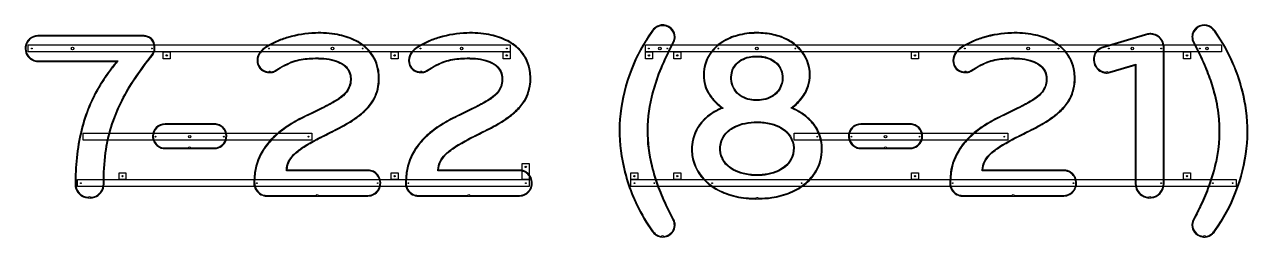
# Model space of a CAD drawing. Header units: millimetres. Extents: x -3 to 5266, y -2 to 916.
import ezdxf

# ---------------------------------------------------------------- set-up
doc = ezdxf.new("R2010")
doc.units = ezdxf.units.MM
for name, color, linetype in [('1_PRIEKIS', 7, 'Continuous'), ('2_GALAS', 2, 'Continuous'), ('3_REMAS', 1, 'Continuous')]:
    doc.layers.add(name, color=color, linetype=linetype)

# ---------------------------------------------------------------- blocks, each defined once
blk = doc.blocks.new('PRIEKIS')
at = {"layer": '1_PRIEKIS'}
for points in [[(2797.3, 871.4, 0.166421), (2780.9, 899.7, 0.215144), (2737.5, 913.6, 0.161106), (2708.7, 899.7, 0.055293), (2697.3, 886.5, 0.062521), (2608.4, 721.4, 0.06471), (2561.2, 530.9, 0.06826), (2565.9, 349.1, 0.073289), (2633.2, 135.8, 0.043752), (2699.5, 24.4, 0.07493), (2715.2, 9.1, 0.207844), (2754.3, 1.1, 0.219785), (2792.4, 28.8, 0.16358), (2797.5, 58.2, 0.089691), (2791.3, 77.2), (2771, 117, -0.019985), (2733.3, 202.4, -0.032477), (2700.1, 306.4, -0.061093), (2681.8, 460.6, -0.063862), (2703.8, 621.9, -0.034728), (2740.4, 729.3, -0.015958), (2771.6, 798.2), (2792.9, 840.3, 0.10715), (2798.1, 863.1)], [(5022.7, 863.1, 0.122108), (5029.5, 836.8), (5049.7, 797, -0.019648), (5086.9, 713.1, -0.023034), (5112.7, 637.5, -0.038164), (5134.2, 533.5, -0.08427), (5125, 325.8, -0.037118), (5094.2, 220.1, -0.021376), (5060.4, 139.4, -0.011631), (5031, 80, 0.11319), (5022.8, 54), (5022.7, 51, 0.176822), (5034.2, 20.2, 0.231577), (5079.2, 0.1, 0.18074), (5111.6, 13.9, 0.057601), (5123.5, 27.6, 0.062524), (5212.3, 192.7, 0.064025), (5259.3, 381.2, 0.070166), (5254.4, 568, 0.098945), (5147.8, 850.3), (5122.4, 888, 0.081745), (5105.6, 905, 0.207635), (5066.4, 913, 0.221381), (5028.2, 885, 0.076374), (5023.4, 871.4)], [(393.6, 756.1, 0.038524), (323.5, 659.1, 0.076662), (241.1, 460.4, 0.035964), (220.6, 341.8, 0.027002), (215, 227, 0.153239), (227.2, 191.8, 0.172909), (259.9, 170.4, 0.145033), (299.9, 172.1, 0.278758), (338.9, 219.5), (339.6, 229.6, -0.033626), (348, 362.8, -0.039459), (371.8, 473.2, -0.045331), (418.5, 588.5, -0.031285), (474.7, 683.5, -0.021609), (549.2, 784.2, 0.161051), (558.7, 810.6, 0.048754), (557.8, 826.3, 0.037666), (555.5, 836.3, 0.12058), (543.8, 854.8, 0.105718), (527.6, 864.4, 0.060173), (512.3, 867.8), (501.7, 868.3), (55.1, 868.3, 0.373704), (0.6, 820.2, 0.323304), (31.4, 761.6, 0.114497), (55.1, 756.1)], [(1127.9, 288.8, -0.140331), (1140, 331.1, -0.078649), (1165.2, 360.9, -0.044822), (1206.7, 391.5, -0.020709), (1262.7, 422.9, -0.005408), (1327.8, 455.7, 0.021688), (1400.1, 495.6, 0.037394), (1453.7, 534.6, 0.059149), (1492.3, 576.7, 0.128427), (1523.3, 659.6, 0.077476), (1520.4, 725.5, 0.144565), (1475.2, 809.7, 0.087982), (1417.2, 850.2, 0.065584), (1344.6, 873.5, 0.056188), (1249.3, 880.5, 0.061003), (1130.3, 861.6, 0.036704), (1079.8, 842.5, 0.028242), (1045.2, 824.8, 0.043755), (1022.1, 808.1, 0.068837), (1006.9, 790.4, 0.182798), (998.9, 750.3, 0.250656), (1028.6, 713.3, 0.133672), (1059.4, 708.8, 0.103343), (1077.6, 715.2), (1099.6, 728.7, -0.032379), (1138.7, 748.5, -0.072457), (1205.8, 766, -0.022518), (1238.9, 768.3, -0.027069), (1285.6, 767.5, -0.047418), (1330.1, 759.6, -0.063117), (1362.8, 745.6, -0.09158), (1386, 725.1, -0.114469), (1398.5, 697.2, -0.148082), (1392.5, 643.8, -0.106796), (1368, 611.5, -0.051972), (1330.9, 585, -0.02011), (1277.1, 556.5, -0.00194), (1207.4, 522.9, 0.027018), (1136.5, 483.5, 0.041647), (1076, 437.6, 0.058715), (1028.3, 382.7, 0.112016), (987.8, 277.7), (984.6, 233.7, 0.276067), (1015.3, 182.6, 0.120901), (1039.6, 176.6), (1475.8, 176.6, 0.24545), (1520.7, 200.7, 0.462645), (1498.9, 283.7, 0.110988), (1475.8, 288.8)], [(1780.1, 288.8, -0.140395), (1792.2, 331.1, -0.078698), (1817.4, 360.9, -0.044822), (1859, 391.5, -0.020706), (1914.9, 422.9, -0.005422), (1980, 455.7, 0.021671), (2052.3, 495.6, 0.037366), (2105.9, 534.6, 0.059166), (2144.5, 576.7, 0.128375), (2175.6, 659.6, 0.077505), (2172.6, 725.5, 0.144576), (2127.4, 809.7, 0.087997), (2069.5, 850.2, 0.065593), (1996.8, 873.5, 0.056188), (1901.6, 880.5, 0.061005), (1782.6, 861.6, 0.036697), (1732.1, 842.5, 0.02824), (1697.4, 824.8, 0.043771), (1674.3, 808.1, 0.0688), (1659.1, 790.4, 0.182838), (1651.1, 750.3, 0.250628), (1680.8, 713.3, 0.133685), (1711.6, 708.8, 0.103323), (1729.9, 715.2), (1751.8, 728.7, -0.03237), (1790.9, 748.5, -0.072461), (1858.1, 766, -0.022518), (1891.2, 768.3, -0.027079), (1937.9, 767.5, -0.047413), (1982.3, 759.6, -0.063125), (2015, 745.6, -0.091541), (2038.2, 725.1, -0.118694), (2050.9, 696.2, -0.145256), (2044.8, 643.8, -0.106845), (2020.2, 611.5, -0.051973), (1983.1, 585, -0.0201), (1929.4, 556.5, -0.001938), (1859.7, 522.9, 0.027011), (1788.8, 483.5, 0.04163), (1728.2, 437.6, 0.058752), (1680.6, 382.7, 0.112004), (1640, 277.7), (1636.8, 233.7, 0.275994), (1667.5, 182.6, 0.120858), (1691.9, 176.6), (2128.1, 176.6, 0.245673), (2173, 200.8, 0.500737), (2144.6, 286.2, 0.077927), (2128.1, 288.8)], [(3301.8, 556.7, 0.058718), (3343.3, 596.4, 0.092734), (3372.5, 650.1, 0.079718), (3379.7, 699.5, 0.194423), (3333.2, 813.3, 0.078912), (3285.4, 849.5, 0.07028), (3221.8, 873.1, 0.057382), (3148.9, 880.8, 0.066123), (3065.5, 869.9, 0.069749), (3003.6, 843.2, 0.084619), (2955.4, 800.9, 0.173765), (2919.6, 696.7, 0.143605), (2944.2, 613.8, 0.060672), (2973.7, 577.9, 0.030479), (2998.5, 556.7, 0.053581), (2948, 528.6, 0.058076), (2911.2, 495.3, 0.156528), (2869.6, 397.1, 0.077956), (2873.1, 337, 0.103271), (2904.5, 267.7, 0.078001), (2949.8, 222.1, 0.074035), (3017.3, 186, 0.063217), (3103.3, 166.5, 0.060928), (3214.4, 168.7, 0.060335), (3295.1, 190.7, 0.076349), (3362, 231.3, 0.084721), (3406.5, 284.2, 0.135797), (3431.6, 380.5, 0.096137), (3417.8, 449, 0.098296), (3379.3, 505.7, 0.05865), (3339.3, 537.2, 0.038841)], [(4123.3, 288.8, -0.140336), (4135.3, 331.1, -0.078659), (4160.5, 360.9, -0.044824), (4202.1, 391.5, -0.020707), (4258, 422.9, -0.005431), (4323.2, 455.7, 0.02165), (4395.4, 495.6, 0.037399), (4449, 534.6, 0.059169), (4487.6, 576.7, 0.128415), (4518.7, 659.6, 0.077479), (4515.8, 725.5, 0.144578), (4470.6, 809.7, 0.087987), (4412.6, 850.2, 0.064616), (4341.2, 873.3, 0.056091), (4246.3, 880.5, 0.06182), (4125.7, 861.6, 0.036778), (4075.2, 842.5, 0.028282), (4040.5, 824.8, 0.043778), (4017.4, 808.1, 0.068783), (4002.2, 790.4, 0.182797), (3994.3, 750.3, 0.250648), (4023.9, 713.3, 0.133683), (4054.8, 708.8, 0.103208), (4073, 715.2), (4094.9, 728.7, -0.032341), (4134, 748.5, -0.072461), (4201.2, 766, -0.022419), (4234.3, 768.3, -0.027014), (4281, 767.5, -0.047396), (4325.4, 759.6, -0.063095), (4358.2, 745.6, -0.091564), (4381.3, 725.1, -0.118682), (4394, 696.2, -0.145253), (4387.9, 643.8, -0.106771), (4363.4, 611.5, -0.052005), (4326.2, 585, -0.020088), (4272.5, 556.5, -0.001953), (4202.8, 522.9, 0.027023), (4131.9, 483.5, 0.041639), (4071.4, 437.6, 0.058708), (4023.7, 382.7, 0.112025), (3983.1, 277.7), (3979.9, 233.7, 0.276034), (4010.6, 182.6, 0.121022), (4035, 176.6), (4471.2, 176.6, 0.245768), (4516.1, 200.8, 0.500743), (4487.8, 286.2, 0.077986), (4471.2, 288.8)], [(4778.6, 740.6), (4778.6, 229.5, 0.239825), (4805.7, 179.6, 0.376327), (4886.3, 188, 0.19114), (4903.2, 230.6), (4903.2, 815.2, 0.084266), (4898.7, 839.4, 0.244711), (4859.4, 874.3, 0.066101), (4840.9, 876.6, 0.070464), (4822.1, 873.1), (4638.2, 818.1, 0.084541), (4618.1, 807.7, 0.183843), (4600.3, 778.3, 0.089395), (4599.8, 754.5, 0.248429), (4633.4, 711.7, 0.106742), (4658.1, 706.3, 0.060985), (4670.6, 708.4)], [(3247.2, 640.3, -0.134168), (3212.9, 606.7, -0.082431), (3178.1, 593.8, -0.116895), (3111.4, 596.2, -0.076891), (3080, 610.5, -0.21527), (3042.1, 671.6, -0.08462), (3043.1, 706.7, -0.083412), (3053.1, 732.3, -0.134131), (3084.2, 761.8, -0.077801), (3116.7, 773.6, -0.094359), (3178, 774.5, -0.063689), (3208.2, 764.9, -0.083507), (3234.7, 746.4, -0.204446), (3259.2, 685.6, -0.128826)], [(867.5, 425.6, 0.39561), (826.1, 486.8, 0.056413), (814.3, 488.2), (602.4, 488.2, 0.41111), (548.4, 434.2, 0.245432), (571.5, 391, 0.15329), (602.4, 381.2), (815.4, 381.2, 0.309362), (865.4, 417.5)], [(3018.3, 445.9, -0.094947), (3055.7, 473.7, -0.067034), (3099.2, 488.5, -0.052402), (3151.2, 493.4, -0.060996), (3210.7, 486.3, -0.066856), (3252.7, 469.4, -0.084506), (3284.3, 443.2, -0.274882), (3300.4, 346.1, -0.109707), (3277.1, 311.2, -0.081998), (3242.8, 287.3, -0.066999), (3197.7, 272.5, -0.051074), (3148.1, 268, -0.05982), (3091.1, 275, -0.06439), (3049.4, 291.5, -0.080087), (3017.8, 316.8, -0.278809), (2999.5, 415.1, -0.09487)], [(3862.9, 425.6, 0.395603), (3821.5, 486.8, 0.056482), (3809.6, 488.2), (3597.8, 488.2, 0.411131), (3543.8, 434.2, 0.245422), (3566.8, 391, 0.153215), (3597.8, 381.2), (3810.8, 381.2, 0.309344), (3860.8, 417.5)]]:
    blk.add_lwpolyline(points, format="xyb", close=True, dxfattribs=at)
blk = doc.blocks.new('GALAS')
at = {"layer": '2_GALAS'}
for points in [[(2747.5, 3.1, 0.250614), (2789.7, 30.2, 0.163793), (2794.6, 57.7, 0.089906), (2788.6, 75.8), (2768.4, 115.7, -0.019987), (2730.5, 201.3, -0.03248), (2697.2, 305.7, -0.061098), (2678.8, 460.6, -0.063858), (2700.9, 622.7, -0.034724), (2737.6, 730.5, -0.015961), (2768.9, 799.5), (2790.2, 841.6, 0.106503), (2795.1, 863), (2794.3, 870.9, 0.165936), (2778.9, 897.5, 0.214926), (2737.9, 910.6, 0.161397), (2710.7, 897.5, 0.055429), (2699.7, 884.8, 0.062524), (2611.2, 720.3, 0.064707), (2564.2, 530.6, 0.068263), (2568.8, 349.6, 0.07329), (2635.9, 137.1, 0.043726), (2701.9, 26.3, 0.074774), (2716.9, 11.5, 0.130284), (2739.5, 3.2, -0.957967)], [(5073.2, 3.2, -0.956904), (5081.2, 3.2, 0.169365), (5109.6, 16.1, 0.057744), (5121, 29.3, 0.062527), (5209.5, 193.7, 0.064023), (5256.3, 381.6, 0.070169), (5251.4, 567.5, 0.09893), (5145.3, 848.6), (5119.6, 886.8, 0.079374), (5103.9, 902.5, 0.207799), (5067, 910, 0.22119), (5030.9, 883.6, 0.075676), (5026.4, 870.9), (5025.7, 863, 0.121675), (5032.1, 838.2), (5052.4, 798.4, -0.01965), (5089.7, 714.2, -0.023037), (5115.6, 638.3, -0.038168), (5137.2, 533.8, -0.084267), (5127.9, 325.1, -0.037114), (5097, 219.1, -0.021374), (5063.1, 138.2, -0.011642), (5033.6, 78.6, 0.113254), (5025.8, 53.9), (5025.7, 50.9, 0.176767), (5036.5, 22.1, 0.202203)], [(400.1, 759.1, 0.015878), (367.9, 719.1, 0.025696), (323.9, 654, 0.075192), (244, 459.7, 0.035967), (223.6, 341.5, 0.026978), (218, 227.1, 0.153085), (229.6, 193.6, 0.173031), (260.7, 173.3, 0.046951), (273.2, 171.4, -0.970087), (281.2, 171.4, 0.072772), (299.9, 175.3, 0.273195), (335.9, 219.9), (336.6, 229.7, -0.033599), (345, 363.2, -0.039462), (368.9, 474.1, -0.045328), (415.8, 589.9, -0.031283), (472.2, 685.1, -0.02159), (547.2, 786.5, 0.120915), (555.2, 804.8, 0.043365), (555.8, 813.9, 0.073165), (552.8, 834.7, 0.123883), (541.8, 852.6, 0.10595), (526.7, 861.5, 0.059944), (512.1, 864.8), (501.6, 865.3), (55.1, 865.3, 0.373874), (3.5, 819.8, 0.323174), (32.7, 764.3, 0.114563), (55.1, 759.1)], [(1056.6, 711.5, 0.117187), (1076.1, 717.7), (1098, 731.2, -0.032392), (1137.5, 751.3, -0.072437), (1205.5, 769, -0.022504), (1238.8, 771.3, -0.027085), (1285.9, 770.5, -0.047449), (1330.9, 762.5, -0.063181), (1364.4, 748.2, -0.091702), (1388.3, 726.9, -0.114583), (1401.4, 697.7, -0.148198), (1395.3, 642.6, -0.106814), (1370, 609.2, -0.051937), (1332.4, 582.4, -0.020104), (1278.4, 553.9, -0.00194), (1208.8, 520.2, 0.027012), (1138.2, 481, 0.041636), (1078, 435.3, 0.058701), (1030.8, 381, 0.111912), (990.8, 277.4), (987.6, 233.6, 0.275441), (1016.7, 185.2, 0.120958), (1039.6, 179.6), (1253.6, 179.6, -0.999355), (1261.6, 179.6), (1476.8, 179.6, 0.240712), (1518.3, 202.5, 0.462531), (1497.6, 280.9, 0.111053), (1475.8, 285.8), (1124.9, 285.8, -0.028218), (1125.3, 296.9, -0.115354), (1137.4, 332.7, -0.078582), (1163.2, 363.1, -0.044802), (1205.2, 394, -0.020704), (1261.3, 425.6, -0.005407), (1326.5, 458.4, 0.021682), (1398.5, 498.1, 0.037379), (1451.7, 536.8, 0.059123), (1489.8, 578.4, 0.128453), (1520.4, 659.9, 0.077454), (1517.5, 724.9, 0.144539), (1473.1, 807.6, 0.088006), (1416, 847.5, 0.0656), (1344, 870.6, 0.056193), (1249.4, 877.5, 0.060991), (1131.2, 858.7, 0.036731), (1081.1, 839.8, 0.028218), (1046.7, 822.3, 0.043683), (1024, 805.9, 0.06872), (1009.4, 788.8, 0.182512), (1001.8, 750.9, 0.250809), (1029.8, 716.1, 0.086956), (1048.6, 711.5, -0.966958)], [(1708.8, 711.5, 0.11726), (1728.3, 717.7), (1750.3, 731.2, -0.032383), (1789.7, 751.3, -0.072441), (1857.7, 769, -0.022504), (1891.1, 771.3, -0.027095), (1938.1, 770.5, -0.047445), (1983.1, 762.5, -0.063189), (2016.6, 748.2, -0.091663), (2040.6, 726.9, -0.11464), (2053.7, 697.7, -0.148223), (2047.5, 642.6, -0.106862), (2022.2, 609.2, -0.051938), (1984.6, 582.4, -0.020095), (1930.7, 553.9, -0.001938), (1861, 520.2, 0.027006), (1790.4, 481, 0.041619), (1730.3, 435.3, 0.058738), (1683.1, 381, 0.1119), (1643, 277.4), (1639.8, 233.6, 0.275363), (1668.9, 185.2, 0.120914), (1691.9, 179.6), (1905.8, 179.6, -0.999355), (1913.8, 179.6), (2129, 179.6, 0.240936), (2170.5, 202.5, 0.50052), (2143.7, 283.3, 0.077974), (2128.1, 285.8), (1777.1, 285.8, -0.028235), (1777.5, 296.9, -0.115394), (1789.6, 332.7, -0.07863), (1815.4, 363.1, -0.044802), (1857.4, 394, -0.020701), (1913.5, 425.6, -0.005422), (1978.7, 458.4, 0.021665), (2050.7, 498.1, 0.037351), (2104, 536.8, 0.059139), (2142, 578.4, 0.128401), (2172.6, 659.9, 0.077483), (2169.7, 724.9, 0.14455), (2125.3, 807.6, 0.088021), (2068.2, 847.5, 0.065609), (1996.2, 870.6, 0.056194), (1901.7, 877.5, 0.060993), (1783.4, 858.7, 0.036724), (1733.3, 839.8, 0.028217), (1698.9, 822.3, 0.0437), (1676.3, 805.9, 0.068684), (1661.7, 788.8, 0.182554), (1654.1, 750.9, 0.250779), (1682, 716.1, 0.08688), (1700.8, 711.5, -0.966989)], [(3295.8, 556, 0.015776), (3310.2, 567.3, 0.045379), (3340.9, 598.3, 0.092694), (3369.6, 651, 0.079768), (3376.7, 699.5, 0.194449), (3331.1, 811.2, 0.078934), (3284, 846.8, 0.070296), (3221.1, 870.1, 0.057405), (3148.9, 877.8, 0.066109), (3066.3, 867, 0.069731), (3005.2, 840.6, 0.084596), (2957.7, 799, 0.173809), (2922.6, 696.7, 0.143636), (2946.7, 615.4, 0.060703), (2975.8, 580.1, 0.029697), (2999.6, 559.6), (3004.4, 556, 0.015883), (2986.4, 547.9, 0.041185), (2948.9, 525.6, 0.056937), (2913.5, 493.4, 0.156549), (2872.5, 396.8, 0.077944), (2876.1, 337.7, 0.10175), (2906.2, 270.5, 0.079484), (2951.5, 224.6, 0.074051), (3018.3, 188.8, 0.063229), (3103.6, 169.5, 0.02365), (3146.6, 167.2, -0.994861), (3154.6, 167.2, 0.032928), (3214, 171.7, 0.060323), (3293.9, 193.5, 0.07633), (3360.1, 233.6, 0.084704), (3403.9, 285.7, 0.135828), (3428.6, 380.4, 0.096099), (3415, 447.8, 0.09832), (3377.2, 503.6, 0.058668), (3337.8, 534.7, 0.037936), (3301.5, 553.6)], [(4052, 711.5, 0.117092), (4071.5, 717.7), (4093.4, 731.2, -0.032355), (4132.9, 751.3, -0.072441), (4200.8, 769, -0.022406), (4234.2, 771.3, -0.02703), (4281.2, 770.5, -0.047428), (4326.3, 762.5, -0.063159), (4359.7, 748.2, -0.091685), (4383.7, 726.9, -0.114627), (4396.8, 697.7, -0.148221), (4390.6, 642.6, -0.106788), (4365.3, 609.2, -0.051969), (4327.7, 582.4, -0.020083), (4273.8, 553.9, -0.001954), (4204.1, 520.2, 0.027018), (4133.5, 481, 0.041628), (4073.4, 435.4, 0.058694), (4026.2, 381, 0.111922), (3986.1, 277.4), (3982.9, 233.6, 0.275408), (4012, 185.2, 0.12108), (4035, 179.6), (4248.9, 179.6, -0.998823), (4256.9, 179.6), (4472.1, 179.6, 0.241032), (4513.7, 202.5, 0.500527), (4486.9, 283.3, 0.078034), (4471.2, 285.8), (4120.3, 285.8, -0.028218), (4120.7, 296.9, -0.115359), (4132.8, 332.7, -0.078591), (4158.6, 363.1, -0.044804), (4200.5, 394, -0.020702), (4256.7, 425.6, -0.00543), (4321.8, 458.4, 0.021644), (4393.8, 498.1, 0.037385), (4447.1, 536.8, 0.059142), (4485.2, 578.5, 0.128441), (4515.7, 659.9, 0.077456), (4512.8, 724.9, 0.144552), (4468.5, 807.6, 0.088011), (4411.3, 847.5, 0.06463), (4340.7, 870.3, 0.056097), (4246.4, 877.5, 0.061808), (4126.6, 858.7, 0.036805), (4076.4, 839.8, 0.02903), (4041.4, 821.9, 0.042562), (4019.4, 805.9, 0.068665), (4004.8, 788.8, 0.182511), (3997.2, 750.9, 0.250799), (4025.1, 716.1, 0.086821), (4044, 711.5, -0.966666)], [(4781.6, 744.6), (4781.6, 229.6, 0.239991), (4807.4, 182.1, 0.137944), (4837.1, 171.4, -0.964984), (4845.1, 171.4, 0.191892), (4884.1, 190.1, 0.191182), (4900.2, 230.6), (4900.2, 815.2, 0.084147), (4895.9, 838.4, 0.244919), (4858.6, 871.4, 0.068952), (4840.5, 873.6, 0.068466), (4823, 870.2), (4639.1, 815.2, 0.084334), (4620, 805.4, 0.184112), (4603.2, 777.7, 0.093933), (4602.9, 754.1, 0.243844), (4634.6, 714.5, 0.082443), (4652.7, 709.6, -0.949167), (4660.6, 709.5, 0.047482), (4669.8, 711.2)], [(3249.8, 638.8, -0.134145), (3214.4, 604.1, -0.082387), (3178.7, 590.9, -0.116934), (3110.6, 593.3, -0.076944), (3078.4, 608, -0.215199), (3039.1, 671.2, -0.084683), (3040.1, 707.3, -0.083463), (3050.5, 733.8, -0.134037), (3082.8, 764.5, -0.077745), (3116.1, 776.6, -0.094395), (3178.5, 777.5, -0.063739), (3209.5, 767.6, -0.083562), (3236.8, 748.5, -0.204292), (3262.2, 685.6, -0.128878)], [(704.1, 384.2, -0.999352), (712.1, 384.2), (815.3, 384.2, 0.308739), (862.6, 418.4), (864.6, 426.2, 0.394963), (825.4, 483.9, 0.056451), (814.3, 485.2), (602.4, 485.2, 0.411056), (551.4, 434.2, 0.245497), (573.2, 393.5, 0.153324), (602.4, 384.2)], [(3016.1, 447.9, -0.094917), (3054.3, 476.4, -0.067007), (3098.6, 491.4, -0.052369), (3151.2, 496.4, -0.061021), (3211.4, 489.2, -0.066894), (3254.2, 472, -0.084555), (3286.6, 445.1, -0.274876), (3303.2, 345, -0.109638), (3279.2, 309.1, -0.081957), (3244.1, 284.6, -0.066972), (3198.3, 269.5, -0.05105), (3148.1, 265, -0.059844), (3090.4, 272.1, -0.064427), (3047.9, 288.9, -0.080129), (3015.5, 314.8, -0.278814), (2996.7, 416.1, -0.094865)], [(3699.5, 384.2, -0.999352), (3707.5, 384.2), (3810.7, 384.2, 0.308721), (3857.9, 418.4), (3860, 426.2, 0.394956), (3820.8, 483.9, 0.056522), (3809.6, 485.2), (3597.8, 485.2, 0.411078), (3546.8, 434.2, 0.245486), (3568.6, 393.5, 0.153247), (3597.8, 384.2)]]:
    blk.add_lwpolyline(points, format="xyb", close=True, dxfattribs=at)
for centre, radius in [((28.5, 812.5), 1.6), ((204.3, 812.5), 5.5), ((545.8, 812.5), 1.6), ((1049.9, 812.5), 1.6), ((1322.8, 812.5), 5.5), ((1452.9, 812.5), 1.6), ((1702.1, 812.5), 1.6), ((1878.9, 812.5), 5.5), ((2073.5, 812.5), 1.6), ((2685, 812.5), 1.6), ((2732.6, 812.5), 5.5), ((2764.3, 812.5), 1.6), ((2984.2, 812.5), 1.6), ((3149.8, 812.5), 5.5), ((3315.5, 812.5), 1.6), ((4045.2, 812.5), 1.6), ((4318.1, 812.5), 5.5), ((4448.3, 812.5), 1.6), ((4664.7, 812.5), 1.6), ((4766.1, 812.5), 5.5), ((4890.2, 812.5), 1.6), ((5056.5, 812.5), 1.6), ((5087.6, 812.5), 5.5), ((561.5, 432.5), 1.6), ((708.3, 432.5), 5.5), ((855.2, 432.5), 1.6), ((1219.5, 432.5), 1.6), ((3410, 432.5), 1.6), ((3556.8, 432.5), 1.6), ((3703.7, 432.5), 5.5), ((3850.5, 432.5), 1.6), ((4215, 432.5), 1.6), ((240, 232.5), 1.6), ((997.6, 232.5), 1.6), ((1517.8, 232.5), 1.6), ((1649.8, 232.5), 1.6), ((2155, 232.5), 1.6), ((2623, 232.5), 1.6), ((2708.4, 232.5), 1.6), ((2957.7, 232.5), 1.6), ((3342.6, 232.5), 1.6), ((3993, 232.5), 1.6), ((4513.2, 232.5), 1.6), ((4890.2, 232.5), 1.6), ((5112.4, 232.5), 1.6), ((5198, 232.5), 1.6)]:
    blk.add_circle(centre, radius, dxfattribs=at)
blk = doc.blocks.new('REMAS')
at = {"layer": '3_REMAS'}
for points in [[(13.5, 827.5), (2088.5, 827.5), (2088.5, 797.5), (13.5, 797.5)], [(594.6, 797.5), (624.6, 797.5), (624.6, 767.5), (594.6, 767.5)], [(1575.3, 797.5), (1605.3, 797.5), (1605.3, 767.5), (1575.3, 767.5)], [(2058.5, 797.5), (2088.5, 797.5), (2088.5, 767.5), (2058.5, 767.5)], [(2058.5, 797.5), (2088.5, 797.5), (2088.5, 767.5), (2058.5, 767.5)], [(2670, 827.5), (5150, 827.5), (5150, 797.5), (2670, 797.5)], [(2670, 797.5), (2700, 797.5), (2700, 767.5), (2670, 767.5)], [(2792.4, 797.5), (2822.4, 797.5), (2822.4, 767.5), (2792.4, 767.5)], [(3815.4, 797.5), (3845.4, 797.5), (3845.4, 767.5), (3815.4, 767.5)], [(4986.6, 797.5), (5016.6, 797.5), (5016.6, 767.5), (4986.6, 767.5)], [(249.5, 447.5), (1234.5, 447.5), (1234.5, 417.5), (249.5, 417.5)], [(3310, 447.5), (4230, 447.5), (4230, 417.5), (3310, 417.5)], [(2140, 317.5), (2170, 317.5), (2170, 247.5), (2140, 247.5)], [(2140, 317.5), (2170, 317.5), (2170, 247.5), (2140, 247.5)], [(404.1, 277.5), (434.1, 277.5), (434.1, 247.5), (404.1, 247.5)], [(1575.3, 277.5), (1605.3, 277.5), (1605.3, 247.5), (1575.3, 247.5)], [(2608, 277.5), (2638, 277.5), (2638, 247.5), (2608, 247.5)], [(2792.4, 277.5), (2822.4, 277.5), (2822.4, 247.5), (2792.4, 247.5)], [(3815.4, 277.5), (3845.4, 277.5), (3845.4, 247.5), (3815.4, 247.5)], [(4986.6, 277.5), (5016.6, 277.5), (5016.6, 247.5), (4986.6, 247.5)], [(225, 247.5), (2170, 247.5), (2170, 217.5), (225, 217.5)], [(2608, 247.5), (5213, 247.5), (5213, 217.5), (2608, 217.5)]]:
    blk.add_lwpolyline(points, close=True, dxfattribs=at)
for centre in [(609.6, 782.5), (1590.3, 782.5), (2073.5, 782.5), (2073.5, 782.5), (2685, 782.5), (2807.4, 782.5), (3830.4, 782.5), (5001.6, 782.5), (419.1, 262.5), (1590.3, 262.5), (2155, 302.5), (2155, 302.5), (2623, 262.5), (2807.4, 262.5), (3830.4, 262.5), (5001.6, 262.5)]:
    blk.add_circle(centre, 3, dxfattribs=at)

msp = doc.modelspace()

# ---------------------------------------------------------------- block references
at = {"layer": '1_PRIEKIS'}
msp.add_blockref('PRIEKIS', (0, 0), dxfattribs=at)
at = {"layer": '2_GALAS'}
msp.add_blockref('GALAS', (0, 0), dxfattribs=at)
at = {"layer": '3_REMAS'}
msp.add_blockref('REMAS', (0, 0), dxfattribs=at)

doc.saveas('drawing.dxf')
